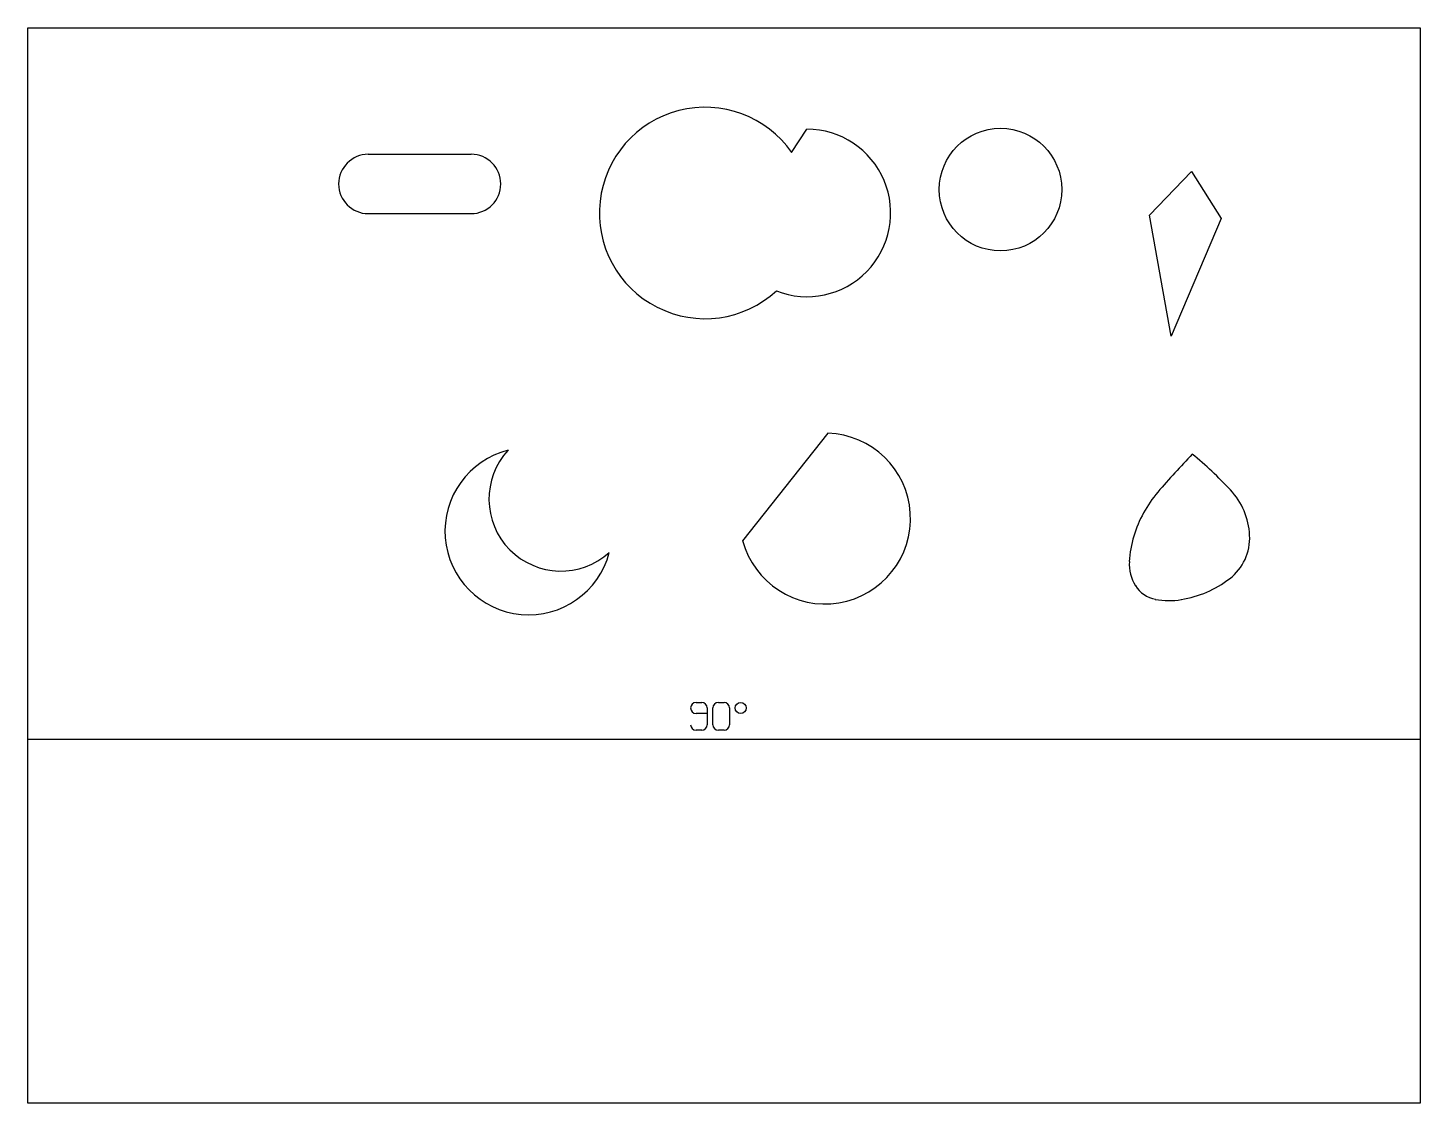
# Model space of a CAD drawing. Header units: millimetres. Extents: x 0 to 100, y 0 to 77.
import ezdxf

# ---------------------------------------------------------------- set-up
doc = ezdxf.new("R2010")
doc.units = ezdxf.units.MM
for name, color, linetype in [('Unfold016_Sketch', 7, 'CONTINUOUS'), ('Unfold016_Sketch_Bend_Labels', 7, 'CONTINUOUS'), ('Unfold016_Sketch_Bends', 7, 'CONTINUOUS'), ('Unfold016_Sketch_Holes', 7, 'CONTINUOUS'), ('Unfold016_Sketch_Internal', 7, 'CONTINUOUS')]:
    doc.layers.add(name, color=color, linetype=linetype)

msp = doc.modelspace()

# ---------------------------------------------------------------- linework, layer by layer
at = {"layer": 'Unfold016_Sketch'}
for p, q in [((0, 27.2), (0, 77.2)), ((0, 77.2), (100, 77.2)), ((100, 77.2), (100, 27.2)), ((0, 25), (0, 27.2)), ((100, 27.2), (100, 25)), ((0, 0), (0, 25)), ((100, 25), (100, 0)), ((100, 0), (0, 0))]:
    msp.add_line(p, q, dxfattribs=at)
at = {"layer": 'Unfold016_Sketch_Bend_Labels'}
for p, q in [((48, 28.77), (48.4, 28.77)), ((48.8, 28.37), (48.8, 27.17)), ((49.2, 27.17), (49.2, 28.37)), ((49.6, 28.77), (50, 28.77)), ((50.4, 28.37), (50.4, 27.17)), ((48.8, 27.97), (48, 27.97)), ((48.4, 26.77), (48, 26.77)), ((50, 26.77), (49.6, 26.77))]:
    msp.add_line(p, q, dxfattribs=at)
msp.add_circle((51.2, 28.37), 0.4, dxfattribs=at)
for centre, start, end in [((48, 28.37), 90, -90), ((48.4, 28.37), 0, 90), ((49.6, 28.37), 90, 180), ((50, 28.37), 0, 90), ((48, 27.17), 180, -90), ((48.4, 27.17), -90, 0), ((49.6, 27.17), 180, -90), ((50, 27.17), -90, 0)]:
    msp.add_arc(centre, 0.4, start, end, dxfattribs=at)
at = {"layer": 'Unfold016_Sketch_Bends'}
msp.add_line((100, 26.1), (0, 26.1), dxfattribs=at)
at = {"layer": 'Unfold016_Sketch_Holes'}
msp.add_circle((69.86, 65.59), 4.4, dxfattribs=at)
at = {"layer": 'Unfold016_Sketch_Internal'}
for p, q in [((54.86, 68.26), (55.96, 69.93)), ((24.45, 68.12), (31.84, 68.12)), ((80.55, 63.75), (83.58, 66.88)), ((83.58, 66.88), (85.7, 63.52)), ((31.84, 63.85), (24.45, 63.85)), ((82.12, 55.07), (80.55, 63.75)), ((85.7, 63.52), (82.12, 55.07)), ((57.46, 48.09), (51.34, 40.38))]:
    msp.add_line(p, q, dxfattribs=at)
for centre, radius, start, end in [((48.64, 63.91), 7.59, 34.9322, -47.5121), ((55.96, 63.91), 6.01, -111.4634, 90), ((24.45, 65.99), 2.13, 90, -90), ((31.84, 65.99), 2.13, -90, 90), ((57.26, 41.97), 6.13, -165.019, 88.0909), ((35.96, 41.06), 6, 104.1299, -14.7959), ((38.29, 43.37), 5.17, 137.1582, -47.8242), ((134.67, -2.11), 70.55, 136.3323, 139.3268), ((66.29, 25.4), 27.39, 42.8553, 50.7105), ((82.57, 40.5), 5.19, 3.0121, 42.8553), ((87.77, 38.19), 8.71, 139.3268, 163.2279), ((86.86, 38.47), 7.76, 163.2279, 176.9604), ((84.07, 40.58), 3.69, -52.5542, 3.0121), ((82.1, 38.72), 2.99, 176.9604, -148.3509), ((81.37, 38.27), 2.13, -148.3509, -100.4203), ((81.58, 43.83), 7.78, -80.5977, -52.5542), ((81.96, 41.51), 5.43, -100.4203, -80.5977)]:
    msp.add_arc(centre, radius, start, end, dxfattribs=at)

doc.saveas('drawing.dxf')
